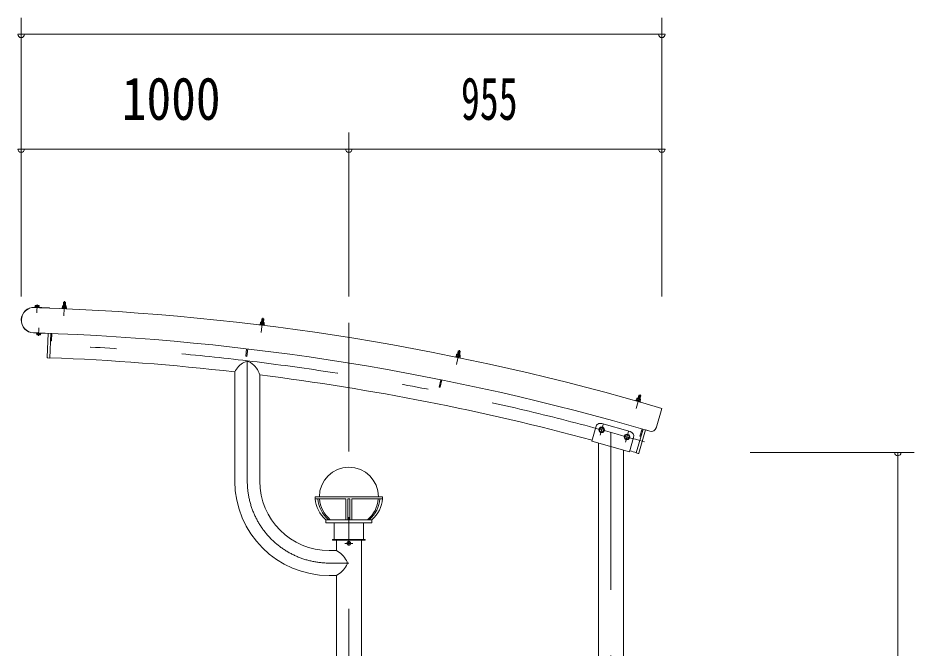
# Model space of a CAD drawing. Units: millimetres, scale not verified. Extents: x -23102 to 23102, y -10150 to 10150.
# Drawn here: x 6491 to 9226, y 3015 to 4938 of the extents above; entities that cross this region are included whole.
import ezdxf
from ezdxf.enums import TextEntityAlignment as Align

# ---------------------------------------------------------------- set-up
doc = ezdxf.new("R2010")
doc.units = ezdxf.units.MM
doc.header["$LTSCALE"] = 40
doc.linetypes.add('USER3', pattern=[24, 12, -5, 2, -5])
for name, color, linetype, lineweight in [('0-0_0', 7, 'Continuous', 18), ('0-2_1-0BOLD', 7, 'Continuous', 18), ('0-3_1-2CENTER', 3, 'USER3', 18), ('0-4_1-4THIN', 4, 'Continuous', 18), ('0-5_1-5DIM', 3, 'Continuous', 18)]:
    doc.layers.add(name, color=color, linetype=linetype, lineweight=lineweight)
doc.styles.add('ＭＳ ゴシック', font='')
doc.styles.get('ＭＳ ゴシック').set_extended_font_data('MS Gothic')

# ---------------------------------------------------------------- blocks, each defined once
blk = doc.blocks.new('ledl')
at = {"layer": '0-0_0'}
for p, q in [((14388.17, 13926.97), (14183.17, 13926.97)), ((14183.17, 13920.97), (14183.17, 13926.97)), ((14388.17, 13920.97), (14388.17, 13926.97)), ((14276.67, 13920.97), (14183.17, 13920.97)), ((14276.67, 13920.97), (14276.67, 13856.97)), ((14288.67, 13920.97), (14282.67, 13920.97)), ((14282.67, 13920.97), (14282.67, 13856.97)), ((14288.67, 13920.97), (14288.67, 13856.97)), ((14388.17, 13920.97), (14294.67, 13920.97)), ((14294.67, 13920.97), (14294.67, 13856.97)), ((14215.67, 13846.97), (14355.67, 13846.97)), ((14240.67, 13796.97), (14240.67, 13846.97)), ((14330.67, 13796.97), (14330.67, 13846.97)), ((14355.67, 13846.97), (14355.67, 13856.97)), ((14240.67, 13796.97), (14330.67, 13796.97))]:
    blk.add_line(p, q, dxfattribs=at)
blk.add_lwpolyline([(14215.67, 13846.97), (14215.67, 13856.97), (14355.67, 13856.97)], dxfattribs=at)
for start, end in [(0, 180), (183.82255, 231.05756), (308.94244, 356.17745)]:
    blk.add_arc((14285.67, 13926.97), 90, start, end, dxfattribs=at)
for centre, major_axis, start_param, end_param in [((14285.67, 13926.97), (102.47, 6.5), 3.1362923, 3.9034857), ((14293.67, 13926.97), (102.47, 6.5), 3.1362923, 3.9034857), ((14277.67, 13926.97), (-102.47, 6.5), 2.3796996, 3.146893), ((14285.67, 13926.97), (-102.47, 6.5), 2.3796996, 3.146893)]:
    blk.add_ellipse(centre, major_axis=major_axis, ratio=0.92312, start_param=start_param, end_param=end_param, dxfattribs=at)

msp = doc.modelspace()

# ---------------------------------------------------------------- linework, layer by layer
at = {"layer": '0-2_1-0BOLD'}
for p, q in [((6541.22, 4054.34), (6587.18, 4052.54)), ((6546.41, 4056.23), (6546.55, 4059.74)), ((6552.18, 4056.01), (6552.32, 4059.52)), ((6629.41, 4054.5), (6629.58, 4059)), ((6635.35, 4058.78), (6635.17, 4054.27)), ((7233.42, 4004.27), (7233.96, 4008.75)), ((7239.69, 4008.06), (7239.16, 4003.59)), ((7241.04, 4018.47), (7239.86, 4008.54)), ((6538.2, 3976.89), (6582.17, 3975.18)), ((6554.21, 3976.77), (6538.22, 3977.39)), ((6551.24, 3974.78), (6551.11, 3971.28)), ((6557.01, 3974.56), (6556.88, 3971.05)), ((6560.37, 3974.43), (6560.43, 3976.03)), ((6580.15, 3902.04), (6582.99, 3975.63)), ((6590.98, 3975.33), (6588.09, 3900.24)), ((6590.08, 3952.35), (6590.98, 3975.33)), ((6594.18, 3975.21), (6593.28, 3952.22)), ((6593.28, 3952.22), (6590.08, 3952.35)), ((7186.1, 3905.57), (7188.82, 3928.41)), ((7192, 3928.03), (7189.28, 3905.19)), ((7840.26, 3919.72), (7838.29, 3909.92)), ((6588.09, 3900.24), (6581.59, 3900.49)), ((7189.28, 3905.19), (7186.1, 3905.57)), ((7831.53, 3906.18), (7832.42, 3910.6)), ((7838.08, 3909.46), (7837.19, 3905.04)), ((7152.57, 3857.84), (7152.57, 3524.67)), ((7228.87, 3524.67), (7228.87, 3848.67)), ((7776.52, 3811.55), (7781.05, 3834.1)), ((7784.18, 3833.47), (7779.65, 3810.92)), ((7779.65, 3810.92), (7776.52, 3811.55)), ((8381.58, 3771.87), (8382.83, 3776.2)), ((8388.38, 3774.6), (8387.13, 3770.26)), ((8455.72, 3746.03), (8438.17, 3686.55)), ((8359.18, 3676.04), (8272.47, 3700.16)), ((8265.09, 3682.99), (8270.44, 3688.25)), ((8266.98, 3675.72), (8265.09, 3682.99)), ((8270.44, 3688.25), (8277.68, 3686.25)), ((8342.17, 3661.54), (8347.52, 3666.81)), ((8347.52, 3666.81), (8354.75, 3664.81)), ((8398.64, 3683.02), (8377.72, 3610.84)), ((8385.82, 3610.06), (8406.32, 3680.79)), ((8389.18, 3661.82), (8395.57, 3683.91)), ((8398.64, 3683.02), (8392.25, 3660.93)), ((8262.57, 3640.64), (8262.57, 2954.67)), ((8344.05, 3654.28), (8342.17, 3661.54)), ((8369.61, 3657.59), (8357.61, 3614.2)), ((8392.25, 3660.93), (8389.18, 3661.82)), ((8338.87, 3619.41), (8338.87, 1856.29)), ((8377.72, 3610.84), (8383.96, 3609.04)), ((7500.37, 3335.78), (7499.35, 3336.77)), ((7501.07, 3335.78), (7502.09, 3336.77)), ((7538.87, 2970.67), (7538.87, 3344.67)), ((7499.61, 3335.02), (7498.63, 3336.04)), ((7499.61, 3334.32), (7498.63, 3333.31)), ((7500.37, 3333.56), (7499.35, 3332.58)), ((7501.07, 3333.56), (7502.09, 3332.58)), ((7501.83, 3335.02), (7502.81, 3336.04)), ((7501.83, 3334.32), (7502.81, 3333.31)), ((7440.72, 3236.52), (7462.57, 3236.52)), ((7462.57, 3236.52), (7462.57, 2970.67))]:
    msp.add_line(p, q, dxfattribs=at)
for points in [[(6587.18, 4052.54), (6587.2, 4053.04), (6541.24, 4054.83)], [(6555.48, 4054.28), (6555.54, 4055.88), (6543.05, 4056.37), (6542.99, 4054.77)], [(6543.55, 4056.35), (6543.69, 4059.85), (6544.55, 4060.31), (6554.35, 4059.93), (6555.18, 4059.4), (6555.04, 4055.9)], [(6638.04, 4054.16), (6638.21, 4058.66), (6637.38, 4059.19), (6627.59, 4059.57), (6626.72, 4059.11), (6626.54, 4054.61)], [(6629.49, 4059.5), (6629.88, 4069.49), (6635.87, 4069.25), (6635.48, 4059.26)], [(6629.88, 4069.49), (6630.91, 4070.45), (6634.91, 4070.29), (6635.87, 4069.25)], [(7242, 4003.25), (7242.53, 4007.72), (7241.75, 4008.31), (7232.01, 4009.47), (7231.11, 4009.08), (7230.58, 4004.61)], [(7233.9, 4009.25), (7235.08, 4019.18), (7241.04, 4018.47), (7240.17, 4019.58), (7236.19, 4020.05), (7235.08, 4019.18)], [(6560.37, 3974.43), (6547.88, 3974.92), (6547.94, 3976.51)], [(6548.38, 3974.9), (6548.24, 3971.39), (6549.07, 3970.87), (6558.87, 3970.48), (6559.74, 3970.94), (6559.87, 3974.45)], [(7840, 3904.47), (7840.89, 3908.9), (7840.15, 3909.54), (7830.54, 3911.47), (7829.61, 3911.16), (7828.73, 3906.74)], [(7832.41, 3911.1), (7834.37, 3920.9), (7840.26, 3919.72), (7839.47, 3920.9), (7835.55, 3921.69), (7834.37, 3920.9)], [(8389.88, 3769.47), (8391.13, 3773.8), (8390.45, 3774.51), (8381.04, 3777.23), (8380.08, 3777), (8378.83, 3772.66)], [(8382.86, 3776.7), (8385.64, 3786.31), (8391.41, 3784.64), (8388.63, 3775.03)], [(8385.64, 3786.31), (8386.88, 3786.99), (8390.72, 3785.88), (8391.41, 3784.64)], [(8253.99, 3689.71), (8242, 3646.36), (8357.61, 3614.2)], [(8266.98, 3675.72), (8274.21, 3673.72), (8279.56, 3678.98), (8277.68, 3686.25)], [(8344.05, 3654.28), (8351.29, 3652.28), (8356.64, 3657.54), (8354.75, 3664.81)], [(7462.57, 3344.67), (7462.57, 3312.82), (7440.72, 3312.82)]]:
    msp.add_lwpolyline(points, dxfattribs=at)
for points in [[(6626.04, 4054.63), (6625.98, 4053.03), (6638.47, 4052.54), (6638.54, 4054.14)], [(7230.08, 4004.67), (7242.49, 4003.19), (7242.31, 4001.6), (7229.89, 4003.08)], [(7828.24, 3906.84), (7840.49, 3904.38), (7840.18, 3902.81), (7827.92, 3905.27)], [(8378.35, 3772.8), (8390.36, 3769.33), (8389.91, 3767.79), (8377.91, 3771.27)], [(7550.72, 3344.67), (7550.72, 3346.97), (7450.72, 3346.97), (7450.72, 3344.67)]]:
    msp.add_lwpolyline(points, close=True, dxfattribs=at)
for centre, radius in [((8272.33, 3680.98), 8.5), ((8272.33, 3680.98), 6.3), ((8349.4, 3659.54), 8.5), ((8349.4, 3659.54), 6.3), ((7500.72, 3334.67), 5.9)]:
    msp.add_circle(centre, radius, dxfattribs=at)
for centre, radius, start, end in [((6539.72, 4015.86), 39, 87.76833, 267.76833), ((6539.72, 4015.86), 38.5, 87.76833, 267.76833), ((6545.04, 4057.96), 2.33, 49.92583, 87.76833), ((6549.11, 4051.39), 8.74, 68.47223, 107.06442), ((6553.68, 4057.62), 2.33, 87.76833, 125.61082), ((6300.72, -3555.23), 7613.15, 73.55577, 88.07326), ((6626.19, 4052.02), 1, 87.76833, 267.76833), ((6628.08, 4057.22), 2.33, 49.92583, 87.76833), ((6632.14, 4050.65), 8.74, 68.47223, 107.06442), ((6636.71, 4056.88), 2.33, 87.76833, 125.61082), ((6638.18, 4051.55), 1, 267.76834, 87.76833), ((7230.02, 4002.05), 1, 83.20786, 263.20786), ((7232.32, 4007.09), 2.33, 45.36537, 83.20786), ((7235.85, 4000.22), 8.74, 63.91177, 102.50395), ((7240.89, 4006.06), 2.33, 83.20786, 121.05035), ((7241.94, 4000.64), 1, 263.20787, 83.20786), ((6549.75, 3973.18), 2.33, 267.76833, 305.61082), ((6554.31, 3979.41), 8.74, 248.47223, 287.06442), ((6300.72, -3555.23), 7536.15, 73.66959, 88.07326), ((6558.38, 3972.84), 2.33, 229.92583, 267.76833), ((6582.25, 3977.18), 2, 267.76833, 291.47313), ((7830.65, 3909.07), 2.33, 40.8049, 78.6474), ((6581.65, 3901.99), 1.5, 177.79263, 267.79263), ((6300.72, -3555.23), 7461.85, 83.44478, 87.79263), ((7212.9, 3828.44), 67.11, 119.28321, 154.01731), ((7189.86, 3869.53), 20, 56.47532, 119.28321), ((7162.71, 3828.55), 69.15, 16.91507, 56.47532), ((7827.97, 3904.24), 1, 78.6474, 258.6474), ((7833.63, 3901.94), 8.74, 59.3513, 97.94348), ((7839.12, 3907.37), 2.33, 78.6474, 116.48988), ((7839.73, 3901.88), 1, 258.64742, 78.6474), ((6300.72, -3555.23), 7461.85, 74.91363, 82.85469), ((8380.95, 3774.83), 2.33, 36.0182, 73.8607), ((8383.32, 3767.48), 8.74, 54.56461, 93.15678), ((8389.24, 3772.43), 2.33, 73.8607, 111.70319), ((8377.87, 3770.24), 1, 73.8607, 253.8607), ((8389.39, 3766.9), 1, 253.86072, 73.8607), ((8268.45, 3685.71), 15, 74.45292, 164.53361), ((8355.16, 3661.59), 15, 344.53361, 74.45292), ((6300.72, -3555.23), 7536.15, 73.66959, 73.77559), ((8423.92, 3691.28), 15, 253.66959, 343.55577), ((6300.72, -3555.23), 7461.85, 73.8364, 73.9922), ((8384.38, 3610.48), 1.5, 253.8364, 343.8364), ((7440.72, 3524.67), 288.15, 180, 270), ((7440.72, 3524.67), 211.85, 180, 270), ((7500.72, 3334.67), 2.5, 123.11206, 146.88794), ((7500.72, 3334.67), 2.5, 33.11206, 56.88794), ((7424.16, 3242.65), 80, 29.51659, 61.30328), ((7500.72, 3334.67), 2.5, 213.11206, 236.88794), ((7499.25, 3334.67), 0.5, 315.99959, 44.00041), ((7500.72, 3336.14), 0.5, 225.99959, 314.00041), ((7500.72, 3333.2), 0.5, 45.99959, 134.00041), ((7502.19, 3334.67), 0.5, 135.99959, 224.00041), ((7500.72, 3334.67), 2.5, 303.11206, 326.88794), ((7480.72, 3274.67), 15, 330.48343, 29.51659), ((7424.16, 3306.7), 80, 298.69673, 330.48343)]:
    msp.add_arc(centre, radius, start, end, dxfattribs=at)
at = {"layer": '0-3_1-2CENTER'}
for p, q in [((6548.59, 4038.14), (6549.57, 4063.12)), ((6633.03, 4073.37), (6631.29, 4028.63)), ((7233.24, 3978.34), (7238.54, 4022.79)), ((7500.72, 1694.67), (7500.72, 4007.67)), ((6554.83, 3992.66), (6553.85, 3967.68)), ((7829.29, 3880.34), (7838.1, 3924.23)), ((7190.72, 3891.78), (7190.72, 3524.67)), ((8389.63, 3789.32), (8377.19, 3746.31)), ((8276.86, 3697.37), (8267.8, 3664.6)), ((8300.72, 3673.19), (8300.72, 1694.67)), ((8353.93, 3675.93), (8344.87, 3643.16)), ((7512.52, 3334.67), (7488.92, 3334.67)), ((7440.72, 3274.67), (7500.72, 3274.67))]:
    msp.add_line(p, q, dxfattribs=at)
for centre, radius, start, end in [((6300.72, -3555.23), 7500, 73.71976, 87.96529), ((7440.72, 3524.67), 250, 180, 270)]:
    msp.add_arc(centre, radius, start, end, dxfattribs=at)
at = {"layer": '0-4_1-4THIN'}
for p, q in [((6630.44, 4070.01), (6630.03, 4059.47)), ((6634.94, 4059.28), (6635.35, 4069.82)), ((7235.69, 4019.65), (7234.44, 4009.18)), ((7239.32, 4008.6), (7240.57, 4019.07)), ((7835.01, 3921.33), (7832.94, 3910.99)), ((7837.76, 3910.02), (7839.83, 3920.36)), ((8386.31, 3786.68), (8383.38, 3776.55)), ((8388.1, 3775.19), (8391.04, 3785.31))]:
    msp.add_line(p, q, dxfattribs=at)
at = {"layer": '0-5_1-5DIM'}
for p, q in [((6500.72, 4087.68), (6500.72, 4937.67)), ((8455.72, 4937.67), (8455.72, 4087.68)), ((6510.72, 4887.67), (6490.72, 4887.67)), ((6500.72, 4887.67), (8455.72, 4887.67)), ((6500.72, 4887.67), (8455.72, 4887.67)), ((8465.72, 4887.67), (8445.72, 4887.67)), ((7500.72, 4087.68), (7500.72, 4587.67)), ((6510.72, 4537.67), (6490.72, 4537.67)), ((6500.72, 4537.67), (8455.72, 4537.67)), ((6500.72, 4537.67), (7500.72, 4537.67)), ((7510.72, 4537.67), (7490.72, 4537.67)), ((7500.72, 4537.67), (8455.72, 4537.67)), ((8465.72, 4537.67), (8445.72, 4537.67)), ((9225.72, 3611.67), (8725.71, 3611.67)), ((9185.71, 3611.67), (9165.71, 3611.67)), ((9175.71, 1844.67), (9175.71, 3611.67))]:
    msp.add_line(p, q, dxfattribs=at)
for centre in [(6500.72, 4887.67), (8455.72, 4887.67), (6500.72, 4537.67), (7500.72, 4537.67), (8455.72, 4537.67), (9175.71, 3611.67)]:
    msp.add_arc(centre, 10, 180, 0, dxfattribs=at)

# ---------------------------------------------------------------- block references
at = {"layer": '0-0_0'}
msp.add_blockref('ledl', (-6784.95, -10450), dxfattribs=at)

# ---------------------------------------------------------------- texts
at = {"layer": '0-5_1-5DIM', "color": 7, "style": 'ＭＳ ゴシック'}
for s, width, p in [('1000', 0.85, (6807.92, 4587.67)), ('955', 0.65, (7842.87, 4587.67))]:
    msp.add_text(s, height=130.2, dxfattribs=dict(at, width=width)).set_placement(p, align=Align.BOTTOM_LEFT)

doc.saveas('drawing.dxf')
